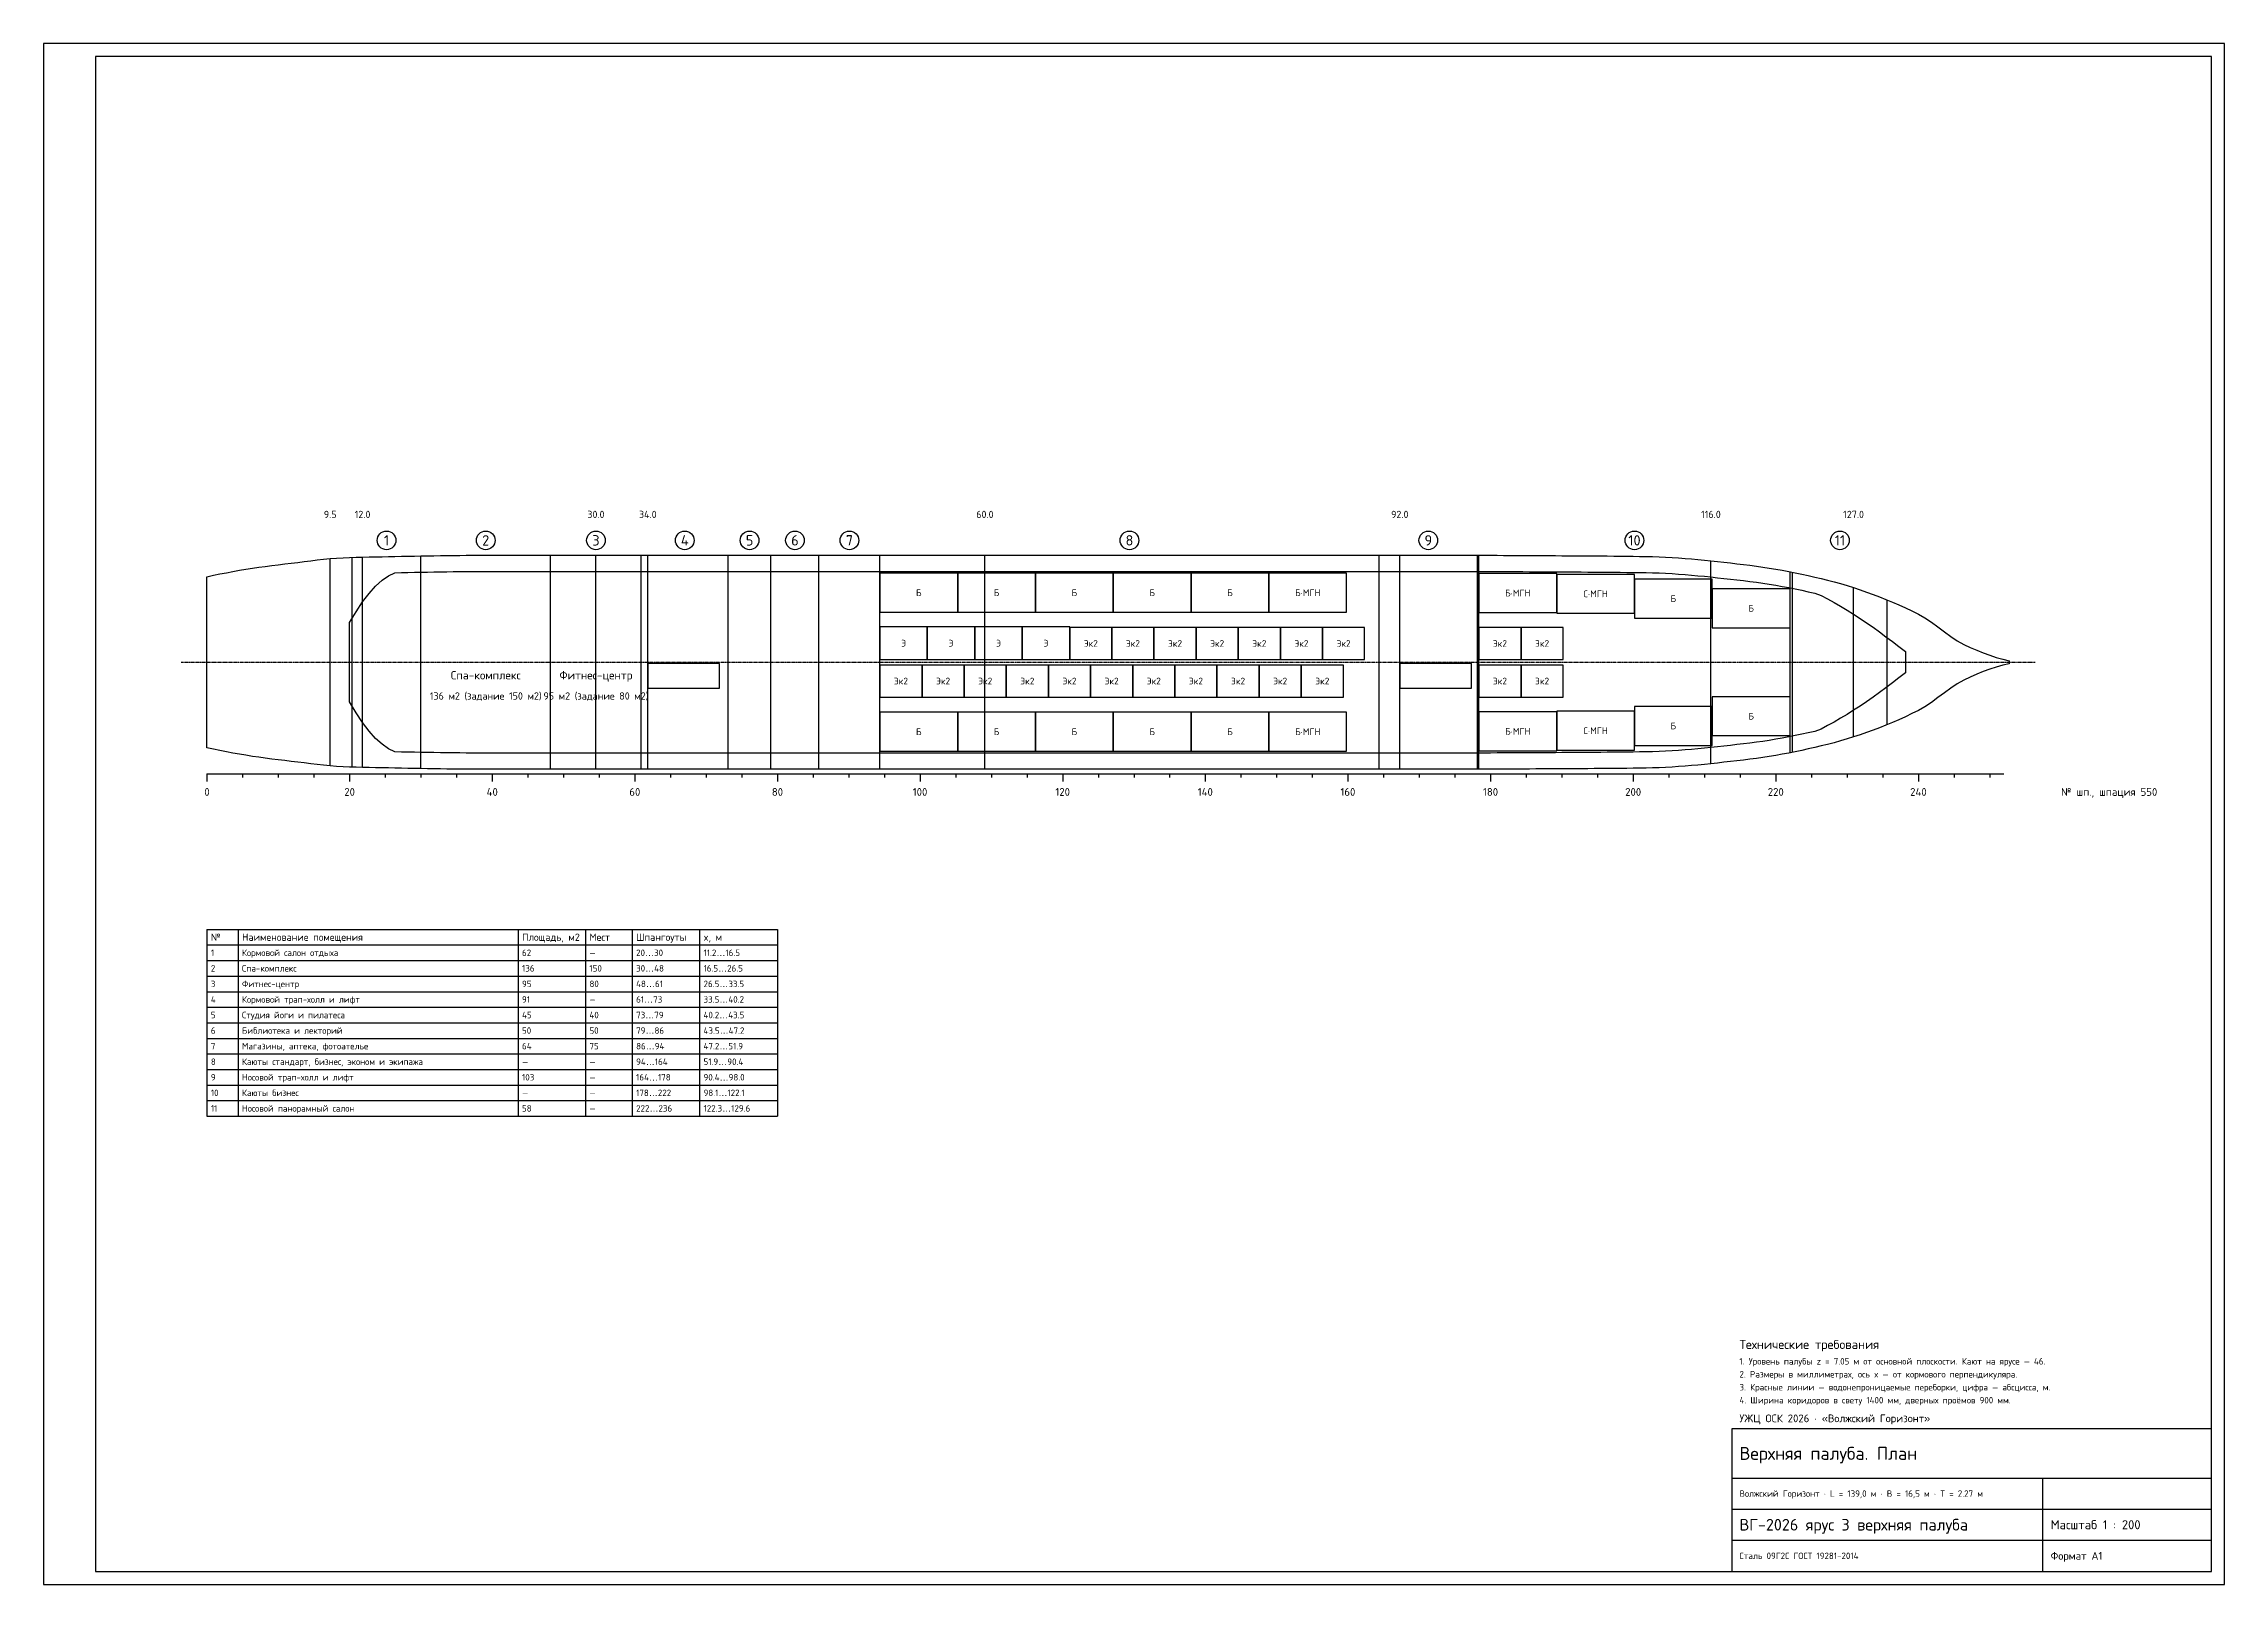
# Model space of a CAD drawing. Header units: millimetres. Extents: x -12600 to 155600, y -71100 to 47700.
import ezdxf
from ezdxf.enums import TextEntityAlignment as Align

# ---------------------------------------------------------------- set-up
doc = ezdxf.new("R2010")
doc.units = ezdxf.units.MM
doc.linetypes.add('CENTER', pattern=[5.08, 3.175, -0.635, 0.635, -0.635])
for name, color, linetype in [('00_РАМКА', 7, 'CONTINUOUS'), ('01_ОБШИВКА', 7, 'CONTINUOUS'), ('02_ПАЛУБЫ', 4, 'CONTINUOUS'), ('03_ПЕРЕБОРКИ', 1, 'CONTINUOUS'), ('06_ПОМЕЩЕНИЯ', 8, 'CONTINUOUS'), ('07_ОСИ', 2, 'CENTER'), ('08_ТЕКСТ', 7, 'CONTINUOUS'), ('09_РАЗМЕРЫ', 6, 'CONTINUOUS'), ('11_КАЮТЫ', 30, 'CONTINUOUS'), ('12_ТРАПЫ_ЛИФТЫ', 6, 'CONTINUOUS')]:
    doc.layers.add(name, color=color, linetype=linetype)
doc.styles.add('ГОСТ', font='ISOCPEUR.TTF')

msp = doc.modelspace()

# ---------------------------------------------------------------- linework, layer by layer
at = {"layer": '00_РАМКА'}
for p, q in [((0, -20600), (44000, -20600)), ((0, -20600), (0, -35000)), ((0, -21800), (44000, -21800)), ((2400, -20600), (2400, -35000)), ((24000, -20600), (24000, -35000)), ((29200, -20600), (29200, -35000)), ((32800, -20600), (32800, -35000)), ((38000, -20600), (38000, -35000)), ((44000, -20600), (44000, -35000)), ((0, -23000), (44000, -23000)), ((0, -24200), (44000, -24200)), ((0, -25400), (44000, -25400)), ((0, -26600), (44000, -26600)), ((0, -27800), (44000, -27800)), ((0, -29000), (44000, -29000)), ((0, -30200), (44000, -30200)), ((0, -31400), (44000, -31400)), ((0, -32600), (44000, -32600)), ((0, -33800), (44000, -33800)), ((0, -35000), (44000, -35000)), ((117600, -62900), (154600, -62900)), ((141600, -70100), (141600, -62900)), ((117600, -65300), (154600, -65300)), ((117600, -67700), (154600, -67700))]:
    msp.add_line(p, q, dxfattribs=at)
for points in [[(-12600, -71100), (155600, -71100), (155600, 47700), (-12600, 47700)], [(-8600, -70100), (154600, -70100), (154600, 46700), (-8600, 46700)], [(117600, -70100), (154600, -70100), (154600, -59100), (117600, -59100)]]:
    msp.add_lwpolyline(points, close=True, dxfattribs=at)
at = {"layer": '01_ОБШИВКА'}
msp.add_lwpolyline([(0, 6598), (500, 6705), (1000, 6808), (1500, 6907), (2000, 7001), (2500, 7091), (3000, 7175), (3500, 7254), (4000, 7327), (4500, 7395), (5000, 7460), (5500, 7522), (6000, 7582), (6500, 7640), (7000, 7698), (7500, 7759), (8000, 7823), (8500, 7886), (9000, 7945), (9500, 7996), (10000, 8037), (10500, 8063), (11000, 8081), (11500, 8096), (12000, 8109), (12500, 8120), (13000, 8130), (13500, 8140), (14000, 8149), (14500, 8159), (15000, 8169), (15500, 8179), (16000, 8189), (16500, 8199), (17000, 8208), (17500, 8217), (18000, 8225), (18500, 8232), (19000, 8238), (19500, 8243), (20000, 8247), (20500, 8249), (21000, 8249), (21500, 8250), (22000, 8250), (22500, 8250), (23000, 8250), (23500, 8250), (24000, 8250), (24500, 8250), (25000, 8250), (25500, 8250), (26000, 8250), (26500, 8250), (27000, 8250), (27500, 8250), (28000, 8250), (28500, 8250), (29000, 8250), (29500, 8250), (30000, 8250), (30500, 8250), (31000, 8250), (31500, 8250), (32000, 8250), (32500, 8250), (33000, 8250), (33500, 8250), (34000, 8250), (34500, 8250), (35000, 8250), (35500, 8250), (36000, 8250), (36500, 8250), (37000, 8250), (37500, 8250), (38000, 8250), (38500, 8250), (39000, 8250), (39500, 8250), (40000, 8250), (40500, 8250), (41000, 8250), (41500, 8250), (42000, 8250), (42500, 8250), (43000, 8250), (43500, 8250), (44000, 8250), (44500, 8250), (45000, 8250), (45500, 8250), (46000, 8250), (46500, 8250), (47000, 8250), (47500, 8250), (48000, 8250), (48500, 8250), (49000, 8250), (49500, 8250), (50000, 8250), (50500, 8250), (51000, 8250), (51500, 8250), (52000, 8250), (52500, 8250), (53000, 8250), (53500, 8250), (54000, 8250), (54500, 8250), (55000, 8250), (55500, 8250), (56000, 8250), (56500, 8250), (57000, 8250), (57500, 8250), (58000, 8250), (58500, 8250), (59000, 8250), (59500, 8250), (60000, 8250), (60500, 8250), (61000, 8250), (61500, 8250), (62000, 8250), (62500, 8250), (63000, 8250), (63500, 8250), (64000, 8250), (64500, 8250), (65000, 8250), (65500, 8250), (66000, 8250), (66500, 8250), (67000, 8250), (67500, 8250), (68000, 8250), (68500, 8250), (69000, 8250), (69500, 8250), (70000, 8250), (70500, 8250), (71000, 8250), (71500, 8250), (72000, 8250), (72500, 8250), (73000, 8250), (73500, 8250), (74000, 8250), (74500, 8250), (75000, 8250), (75500, 8250), (76000, 8250), (76500, 8250), (77000, 8250), (77500, 8250), (78000, 8250), (78500, 8250), (79000, 8250), (79500, 8250), (80000, 8250), (80500, 8250), (81000, 8250), (81500, 8250), (82000, 8250), (82500, 8250), (83000, 8250), (83500, 8250), (84000, 8250), (84500, 8250), (85000, 8250), (85500, 8250), (86000, 8250), (86500, 8250), (87000, 8250), (87500, 8250), (88000, 8250), (88500, 8250), (89000, 8250), (89500, 8250), (90000, 8250), (90500, 8250), (91000, 8250), (91500, 8250), (92000, 8250), (92500, 8250), (93000, 8250), (93500, 8250), (94000, 8250), (94500, 8250), (95000, 8250), (95500, 8250), (96000, 8250), (96500, 8250), (97000, 8250), (97500, 8250), (98000, 8249), (98500, 8248), (99000, 8247), (99500, 8245), (100000, 8243), (100500, 8241), (101000, 8238), (101500, 8236), (102000, 8233), (102500, 8230), (103000, 8227), (103500, 8224), (104000, 8221), (104500, 8218), (105000, 8215), (105500, 8212), (106000, 8209), (106500, 8205), (107000, 8202), (107500, 8198), (108000, 8194), (108500, 8189), (109000, 8184), (109500, 8179), (110000, 8173), (110500, 8166), (111000, 8159), (111500, 8149), (112000, 8133), (112500, 8111), (113000, 8083), (113500, 8050), (114000, 8012), (114500, 7969), (115000, 7923), (115500, 7874), (116000, 7823), (116500, 7769), (117000, 7714), (117500, 7658), (118000, 7602), (118500, 7545), (119000, 7484), (119500, 7417), (120000, 7345), (120500, 7267), (121000, 7183), (121500, 7094), (122000, 6999), (122500, 6899), (123000, 6795), (123500, 6685), (124000, 6572), (124500, 6455), (125000, 6334), (125500, 6206), (126000, 6066), (126500, 5916), (127000, 5756), (127500, 5587), (128000, 5412), (128500, 5232), (129000, 5045), (129500, 4849), (130000, 4643), (130500, 4427), (131000, 4199), (131500, 3959), (132000, 3707), (132500, 3424), (133000, 3091), (133500, 2724), (134000, 2350), (134500, 1987), (135000, 1657), (135500, 1379), (136000, 1144), (136500, 924), (137000, 721), (137500, 537), (138000, 374), (138500, 233), (139000, 117), (139000, -117), (138500, -233), (138000, -374), (137500, -537), (137000, -721), (136500, -924), (136000, -1144), (135500, -1379), (135000, -1657), (134500, -1987), (134000, -2350), (133500, -2724), (133000, -3091), (132500, -3424), (132000, -3707), (131500, -3959), (131000, -4199), (130500, -4427), (130000, -4643), (129500, -4849), (129000, -5045), (128500, -5232), (128000, -5412), (127500, -5587), (127000, -5756), (126500, -5916), (126000, -6066), (125500, -6206), (125000, -6334), (124500, -6455), (124000, -6572), (123500, -6685), (123000, -6795), (122500, -6899), (122000, -6999), (121500, -7094), (121000, -7183), (120500, -7267), (120000, -7345), (119500, -7417), (119000, -7484), (118500, -7545), (118000, -7602), (117500, -7658), (117000, -7714), (116500, -7769), (116000, -7823), (115500, -7874), (115000, -7923), (114500, -7969), (114000, -8012), (113500, -8050), (113000, -8083), (112500, -8111), (112000, -8133), (111500, -8149), (111000, -8159), (110500, -8166), (110000, -8173), (109500, -8179), (109000, -8184), (108500, -8189), (108000, -8194), (107500, -8198), (107000, -8202), (106500, -8205), (106000, -8209), (105500, -8212), (105000, -8215), (104500, -8218), (104000, -8221), (103500, -8224), (103000, -8227), (102500, -8230), (102000, -8233), (101500, -8236), (101000, -8238), (100500, -8241), (100000, -8243), (99500, -8245), (99000, -8247), (98500, -8248), (98000, -8249), (97500, -8250), (97000, -8250), (96500, -8250), (96000, -8250), (95500, -8250), (95000, -8250), (94500, -8250), (94000, -8250), (93500, -8250), (93000, -8250), (92500, -8250), (92000, -8250), (91500, -8250), (91000, -8250), (90500, -8250), (90000, -8250), (89500, -8250), (89000, -8250), (88500, -8250), (88000, -8250), (87500, -8250), (87000, -8250), (86500, -8250), (86000, -8250), (85500, -8250), (85000, -8250), (84500, -8250), (84000, -8250), (83500, -8250), (83000, -8250), (82500, -8250), (82000, -8250), (81500, -8250), (81000, -8250), (80500, -8250), (80000, -8250), (79500, -8250), (79000, -8250), (78500, -8250), (78000, -8250), (77500, -8250), (77000, -8250), (76500, -8250), (76000, -8250), (75500, -8250), (75000, -8250), (74500, -8250), (74000, -8250), (73500, -8250), (73000, -8250), (72500, -8250), (72000, -8250), (71500, -8250), (71000, -8250), (70500, -8250), (70000, -8250), (69500, -8250), (69000, -8250), (68500, -8250), (68000, -8250), (67500, -8250), (67000, -8250), (66500, -8250), (66000, -8250), (65500, -8250), (65000, -8250), (64500, -8250), (64000, -8250), (63500, -8250), (63000, -8250), (62500, -8250), (62000, -8250), (61500, -8250), (61000, -8250), (60500, -8250), (60000, -8250), (59500, -8250), (59000, -8250), (58500, -8250), (58000, -8250), (57500, -8250), (57000, -8250), (56500, -8250), (56000, -8250), (55500, -8250), (55000, -8250), (54500, -8250), (54000, -8250), (53500, -8250), (53000, -8250), (52500, -8250), (52000, -8250), (51500, -8250), (51000, -8250), (50500, -8250), (50000, -8250), (49500, -8250), (49000, -8250), (48500, -8250), (48000, -8250), (47500, -8250), (47000, -8250), (46500, -8250), (46000, -8250), (45500, -8250), (45000, -8250), (44500, -8250), (44000, -8250), (43500, -8250), (43000, -8250), (42500, -8250), (42000, -8250), (41500, -8250), (41000, -8250), (40500, -8250), (40000, -8250), (39500, -8250), (39000, -8250), (38500, -8250), (38000, -8250), (37500, -8250), (37000, -8250), (36500, -8250), (36000, -8250), (35500, -8250), (35000, -8250), (34500, -8250), (34000, -8250), (33500, -8250), (33000, -8250), (32500, -8250), (32000, -8250), (31500, -8250), (31000, -8250), (30500, -8250), (30000, -8250), (29500, -8250), (29000, -8250), (28500, -8250), (28000, -8250), (27500, -8250), (27000, -8250), (26500, -8250), (26000, -8250), (25500, -8250), (25000, -8250), (24500, -8250), (24000, -8250), (23500, -8250), (23000, -8250), (22500, -8250), (22000, -8250), (21500, -8250), (21000, -8249), (20500, -8249), (20000, -8247), (19500, -8243), (19000, -8238), (18500, -8232), (18000, -8225), (17500, -8217), (17000, -8208), (16500, -8199), (16000, -8189), (15500, -8179), (15000, -8169), (14500, -8159), (14000, -8149), (13500, -8140), (13000, -8130), (12500, -8120), (12000, -8109), (11500, -8096), (11000, -8081), (10500, -8063), (10000, -8037), (9500, -7996), (9000, -7945), (8500, -7886), (8000, -7823), (7500, -7759), (7000, -7698), (6500, -7640), (6000, -7582), (5500, -7522), (5000, -7460), (4500, -7395), (4000, -7327), (3500, -7254), (3000, -7175), (2500, -7091), (2000, -7001), (1500, -6907), (1000, -6808), (500, -6705), (0, -6598)], close=True, dxfattribs=at)
at = {"layer": '02_ПАЛУБЫ'}
msp.add_lwpolyline([(11000, 3054), (11500, 3897), (12000, 4649), (12500, 5307), (13000, 5867), (13500, 6325), (14000, 6675), (14500, 6907), (15000, 6920), (15500, 6930), (16000, 6940), (16500, 6950), (17000, 6959), (17500, 6968), (18000, 6976), (18500, 6983), (19000, 6989), (19500, 6994), (20000, 6998), (20500, 7000), (21000, 7000), (21500, 7000), (22000, 7000), (22500, 7000), (23000, 7000), (23500, 7000), (24000, 7000), (24500, 7000), (25000, 7000), (25500, 7000), (26000, 7000), (26500, 7000), (27000, 7000), (27500, 7000), (28000, 7000), (28500, 7000), (29000, 7000), (29500, 7000), (30000, 7000), (30500, 7000), (31000, 7000), (31500, 7000), (32000, 7000), (32500, 7000), (33000, 7000), (33500, 7000), (34000, 7000), (34500, 7000), (35000, 7000), (35500, 7000), (36000, 7000), (36500, 7000), (37000, 7000), (37500, 7000), (38000, 7000), (38500, 7000), (39000, 7000), (39500, 7000), (40000, 7000), (40500, 7000), (41000, 7000), (41500, 7000), (42000, 7000), (42500, 7000), (43000, 7000), (43500, 7000), (44000, 7000), (44500, 7000), (45000, 7000), (45500, 7000), (46000, 7000), (46500, 7000), (47000, 7000), (47500, 7000), (48000, 7000), (48500, 7000), (49000, 7000), (49500, 7000), (50000, 7000), (50500, 7000), (51000, 7000), (51500, 7000), (52000, 7000), (52500, 7000), (53000, 7000), (53500, 7000), (54000, 7000), (54500, 7000), (55000, 7000), (55500, 7000), (56000, 7000), (56500, 7000), (57000, 7000), (57500, 7000), (58000, 7000), (58500, 7000), (59000, 7000), (59500, 7000), (60000, 7000), (60500, 7000), (61000, 7000), (61500, 7000), (62000, 7000), (62500, 7000), (63000, 7000), (63500, 7000), (64000, 7000), (64500, 7000), (65000, 7000), (65500, 7000), (66000, 7000), (66500, 7000), (67000, 7000), (67500, 7000), (68000, 7000), (68500, 7000), (69000, 7000), (69500, 7000), (70000, 7000), (70500, 7000), (71000, 7000), (71500, 7000), (72000, 7000), (72500, 7000), (73000, 7000), (73500, 7000), (74000, 7000), (74500, 7000), (75000, 7000), (75500, 7000), (76000, 7000), (76500, 7000), (77000, 7000), (77500, 7000), (78000, 7000), (78500, 7000), (79000, 7000), (79500, 7000), (80000, 7000), (80500, 7000), (81000, 7000), (81500, 7000), (82000, 7000), (82500, 7000), (83000, 7000), (83500, 7000), (84000, 7000), (84500, 7000), (85000, 7000), (85500, 7000), (86000, 7000), (86500, 7000), (87000, 7000), (87500, 7000), (88000, 7000), (88500, 7000), (89000, 7000), (89500, 7000), (90000, 7000), (90500, 7000), (91000, 7000), (91500, 7000), (92000, 7000), (92500, 7000), (93000, 7000), (93500, 7000), (94000, 7000), (94500, 7000), (95000, 7000), (95500, 7000), (96000, 7000), (96500, 7000), (97000, 7000), (97500, 7000), (98000, 7000), (98500, 6999), (99000, 6997), (99500, 6996), (100000, 6994), (100500, 6991), (101000, 6989), (101500, 6986), (102000, 6983), (102500, 6980), (103000, 6977), (103500, 6974), (104000, 6971), (104500, 6969), (105000, 6966), (105500, 6963), (106000, 6960), (106500, 6956), (107000, 6953), (107500, 6949), (108000, 6945), (108500, 6941), (109000, 6936), (109500, 6930), (110000, 6924), (110500, 6918), (111000, 6910), (111500, 6901), (112000, 6885), (112500, 6863), (113000, 6835), (113500, 6802), (114000, 6764), (114500, 6721), (115000, 6675), (115500, 6626), (116000, 6575), (116500, 6521), (117000, 6466), (117500, 6410), (118000, 6354), (118500, 6297), (119000, 6236), (119500, 6169), (120000, 6098), (120500, 6020), (121000, 5936), (121500, 5847), (122000, 5752), (122500, 5653), (123000, 5548), (123500, 5439), (124000, 5326), (124500, 5155), (125000, 4888), (125500, 4609), (126000, 4318), (126500, 4016), (127000, 3702), (127500, 3377), (128000, 3041), (128500, 2695), (129000, 2339), (129500, 1973), (130000, 1597), (130500, 1211), (131000, 817), (131000, -817), (130500, -1211), (130000, -1597), (129500, -1973), (129000, -2339), (128500, -2695), (128000, -3041), (127500, -3377), (127000, -3702), (126500, -4016), (126000, -4318), (125500, -4609), (125000, -4888), (124500, -5155), (124000, -5326), (123500, -5439), (123000, -5548), (122500, -5653), (122000, -5752), (121500, -5847), (121000, -5936), (120500, -6020), (120000, -6098), (119500, -6169), (119000, -6236), (118500, -6297), (118000, -6354), (117500, -6410), (117000, -6466), (116500, -6521), (116000, -6575), (115500, -6626), (115000, -6675), (114500, -6721), (114000, -6764), (113500, -6802), (113000, -6835), (112500, -6863), (112000, -6885), (111500, -6901), (111000, -6910), (110500, -6918), (110000, -6924), (109500, -6930), (109000, -6936), (108500, -6941), (108000, -6945), (107500, -6949), (107000, -6953), (106500, -6956), (106000, -6960), (105500, -6963), (105000, -6966), (104500, -6969), (104000, -6971), (103500, -6974), (103000, -6977), (102500, -6980), (102000, -6983), (101500, -6986), (101000, -6989), (100500, -6991), (100000, -6994), (99500, -6996), (99000, -6997), (98500, -6999), (98000, -7000), (97500, -7000), (97000, -7000), (96500, -7000), (96000, -7000), (95500, -7000), (95000, -7000), (94500, -7000), (94000, -7000), (93500, -7000), (93000, -7000), (92500, -7000), (92000, -7000), (91500, -7000), (91000, -7000), (90500, -7000), (90000, -7000), (89500, -7000), (89000, -7000), (88500, -7000), (88000, -7000), (87500, -7000), (87000, -7000), (86500, -7000), (86000, -7000), (85500, -7000), (85000, -7000), (84500, -7000), (84000, -7000), (83500, -7000), (83000, -7000), (82500, -7000), (82000, -7000), (81500, -7000), (81000, -7000), (80500, -7000), (80000, -7000), (79500, -7000), (79000, -7000), (78500, -7000), (78000, -7000), (77500, -7000), (77000, -7000), (76500, -7000), (76000, -7000), (75500, -7000), (75000, -7000), (74500, -7000), (74000, -7000), (73500, -7000), (73000, -7000), (72500, -7000), (72000, -7000), (71500, -7000), (71000, -7000), (70500, -7000), (70000, -7000), (69500, -7000), (69000, -7000), (68500, -7000), (68000, -7000), (67500, -7000), (67000, -7000), (66500, -7000), (66000, -7000), (65500, -7000), (65000, -7000), (64500, -7000), (64000, -7000), (63500, -7000), (63000, -7000), (62500, -7000), (62000, -7000), (61500, -7000), (61000, -7000), (60500, -7000), (60000, -7000), (59500, -7000), (59000, -7000), (58500, -7000), (58000, -7000), (57500, -7000), (57000, -7000), (56500, -7000), (56000, -7000), (55500, -7000), (55000, -7000), (54500, -7000), (54000, -7000), (53500, -7000), (53000, -7000), (52500, -7000), (52000, -7000), (51500, -7000), (51000, -7000), (50500, -7000), (50000, -7000), (49500, -7000), (49000, -7000), (48500, -7000), (48000, -7000), (47500, -7000), (47000, -7000), (46500, -7000), (46000, -7000), (45500, -7000), (45000, -7000), (44500, -7000), (44000, -7000), (43500, -7000), (43000, -7000), (42500, -7000), (42000, -7000), (41500, -7000), (41000, -7000), (40500, -7000), (40000, -7000), (39500, -7000), (39000, -7000), (38500, -7000), (38000, -7000), (37500, -7000), (37000, -7000), (36500, -7000), (36000, -7000), (35500, -7000), (35000, -7000), (34500, -7000), (34000, -7000), (33500, -7000), (33000, -7000), (32500, -7000), (32000, -7000), (31500, -7000), (31000, -7000), (30500, -7000), (30000, -7000), (29500, -7000), (29000, -7000), (28500, -7000), (28000, -7000), (27500, -7000), (27000, -7000), (26500, -7000), (26000, -7000), (25500, -7000), (25000, -7000), (24500, -7000), (24000, -7000), (23500, -7000), (23000, -7000), (22500, -7000), (22000, -7000), (21500, -7000), (21000, -7000), (20500, -7000), (20000, -6998), (19500, -6994), (19000, -6989), (18500, -6983), (18000, -6976), (17500, -6968), (17000, -6959), (16500, -6950), (16000, -6940), (15500, -6930), (15000, -6920), (14500, -6907), (14000, -6675), (13500, -6325), (13000, -5867), (12500, -5307), (12000, -4649), (11500, -3897), (11000, -3054)], close=True, dxfattribs=at)
at = {"layer": '03_ПЕРЕБОРКИ'}
for p, q in [((9500, -7996), (9500, 7996)), ((12000, -8109), (12000, 8109)), ((30000, -8250), (30000, 8250)), ((34000, -8250), (34000, 8250)), ((60000, -8250), (60000, 8250)), ((92000, -8250), (92000, 8250)), ((116000, -7823), (116000, 7823)), ((127000, -5756), (127000, 5756))]:
    msp.add_line(p, q, dxfattribs=at)
at = {"layer": '06_ПОМЕЩЕНИЯ'}
for p, q in [((11200, -8087), (11200, 8087)), ((16500, -8199), (16500, 8199)), ((16500, -8199), (16500, 8199)), ((26500, -8250), (26500, 8250)), ((26500, -8250), (26500, 8250)), ((33500, -8250), (33500, 8250)), ((33500, -8250), (33500, 8250)), ((40200, -8250), (40200, 8250)), ((40200, -8250), (40200, 8250)), ((43500, -8250), (43500, 8250)), ((43500, -8250), (43500, 8250)), ((47200, -8250), (47200, 8250)), ((47200, -8250), (47200, 8250)), ((51900, -8250), (51900, 8250)), ((51900, -8250), (51900, 8250)), ((90400, -8250), (90400, 8250)), ((90400, -8250), (90400, 8250)), ((98000, -8249), (98000, 8249)), ((98100, -8249), (98100, 8249)), ((122100, -6979), (122100, 6979)), ((122300, -6940), (122300, 6940)), ((129600, -4809), (129600, 4809))]:
    msp.add_line(p, q, dxfattribs=at)
for centre in [(13850, 9400), (21500, 9400), (30000, 9400), (36850, 9400), (41850, 9400), (45350, 9400), (49550, 9400), (71150, 9400), (94200, 9400), (110100, 9400), (125950, 9400)]:
    msp.add_circle(centre, 720, dxfattribs=at)
at = {"layer": '07_ОСИ'}
msp.add_line((-2000, 0), (141000, 0), dxfattribs=at)
at = {"layer": '09_РАЗМЕРЫ'}
for p, q in [((0, -8600), (0, -9200)), ((0, -8600), (138600, -8600)), ((2750, -8600), (2750, -8880)), ((5500, -8600), (5500, -8880)), ((8250, -8600), (8250, -8880)), ((11000, -8600), (11000, -9200)), ((13750, -8600), (13750, -8880)), ((16500, -8600), (16500, -8880)), ((19250, -8600), (19250, -8880)), ((22000, -8600), (22000, -9200)), ((24750, -8600), (24750, -8880)), ((27500, -8600), (27500, -8880)), ((30250, -8600), (30250, -8880)), ((33000, -8600), (33000, -9200)), ((35750, -8600), (35750, -8880)), ((38500, -8600), (38500, -8880)), ((41250, -8600), (41250, -8880)), ((44000, -8600), (44000, -9200)), ((46750, -8600), (46750, -8880)), ((49500, -8600), (49500, -8880)), ((52250, -8600), (52250, -8880)), ((55000, -8600), (55000, -9200)), ((57750, -8600), (57750, -8880)), ((60500, -8600), (60500, -8880)), ((63250, -8600), (63250, -8880)), ((66000, -8600), (66000, -9200)), ((68750, -8600), (68750, -8880)), ((71500, -8600), (71500, -8880)), ((74250, -8600), (74250, -8880)), ((77000, -8600), (77000, -9200)), ((79750, -8600), (79750, -8880)), ((82500, -8600), (82500, -8880)), ((85250, -8600), (85250, -8880)), ((88000, -8600), (88000, -9200)), ((90750, -8600), (90750, -8880)), ((93500, -8600), (93500, -8880)), ((96250, -8600), (96250, -8880)), ((99000, -8600), (99000, -9200)), ((101750, -8600), (101750, -8880)), ((104500, -8600), (104500, -8880)), ((107250, -8600), (107250, -8880)), ((110000, -8600), (110000, -9200)), ((112750, -8600), (112750, -8880)), ((115500, -8600), (115500, -8880)), ((118250, -8600), (118250, -8880)), ((121000, -8600), (121000, -9200)), ((123750, -8600), (123750, -8880)), ((126500, -8600), (126500, -8880)), ((129250, -8600), (129250, -8880)), ((132000, -8600), (132000, -9200)), ((134750, -8600), (134750, -8880)), ((137500, -8600), (137500, -8880))]:
    msp.add_line(p, q, dxfattribs=at)
at = {"layer": '11_КАЮТЫ'}
for points in [[(51900, 3860), (57900, 3860), (57900, 6860), (51900, 6860)], [(57900, 3860), (63900, 3860), (63900, 6860), (57900, 6860)], [(63900, 3860), (69900, 3860), (69900, 6860), (63900, 6860)], [(69900, 3860), (75900, 3860), (75900, 6860), (69900, 6860)], [(75900, 3860), (81900, 3860), (81900, 6860), (75900, 6860)], [(81900, 3860), (87900, 3860), (87900, 6860), (81900, 6860)], [(98100, 3832), (104100, 3832), (104100, 6832), (98100, 6832)], [(104100, 3777), (110100, 3777), (110100, 6777), (104100, 6777)], [(110100, 3406), (116100, 3406), (116100, 6406), (110100, 6406)], [(116100, 2659), (122100, 2659), (122100, 5659), (116100, 5659)], [(51900, 220), (55560, 220), (55560, 2720), (51900, 2720)], [(55560, 220), (59220, 220), (59220, 2720), (55560, 2720)], [(59220, 220), (62880, 220), (62880, 2720), (59220, 2720)], [(62880, 220), (66540, 220), (66540, 2720), (62880, 2720)], [(66540, 220), (69790, 220), (69790, 2680), (66540, 2680)], [(69790, 220), (73040, 220), (73040, 2680), (69790, 2680)], [(73040, 220), (76290, 220), (76290, 2680), (73040, 2680)], [(76290, 220), (79540, 220), (79540, 2680), (76290, 2680)], [(79540, 220), (82790, 220), (82790, 2680), (79540, 2680)], [(82790, 220), (86040, 220), (86040, 2680), (82790, 2680)], [(86040, 220), (89290, 220), (89290, 2680), (86040, 2680)], [(98100, 220), (101350, 220), (101350, 2680), (98100, 2680)], [(101350, 220), (104600, 220), (104600, 2680), (101350, 2680)], [(51900, -2680), (55150, -2680), (55150, -220), (51900, -220)], [(55150, -2680), (58400, -2680), (58400, -220), (55150, -220)], [(58400, -2680), (61650, -2680), (61650, -220), (58400, -220)], [(61650, -2680), (64900, -2680), (64900, -220), (61650, -220)], [(64900, -2680), (68150, -2680), (68150, -220), (64900, -220)], [(68150, -2680), (71400, -2680), (71400, -220), (68150, -220)], [(71400, -2680), (74650, -2680), (74650, -220), (71400, -220)], [(74650, -2680), (77900, -2680), (77900, -220), (74650, -220)], [(77900, -2680), (81150, -2680), (81150, -220), (77900, -220)], [(81150, -2680), (84400, -2680), (84400, -220), (81150, -220)], [(84400, -2680), (87650, -2680), (87650, -220), (84400, -220)], [(98100, -2680), (101350, -2680), (101350, -220), (98100, -220)], [(101350, -2680), (104600, -2680), (104600, -220), (101350, -220)], [(116100, -5659), (122100, -5659), (122100, -2659), (116100, -2659)], [(51900, -6860), (57900, -6860), (57900, -3860), (51900, -3860)], [(57900, -6860), (63900, -6860), (63900, -3860), (57900, -3860)], [(63900, -6860), (69900, -6860), (69900, -3860), (63900, -3860)], [(69900, -6860), (75900, -6860), (75900, -3860), (69900, -3860)], [(75900, -6860), (81900, -6860), (81900, -3860), (75900, -3860)], [(81900, -6860), (87900, -6860), (87900, -3860), (81900, -3860)], [(98100, -6832), (104100, -6832), (104100, -3832), (98100, -3832)], [(104100, -6777), (110100, -6777), (110100, -3777), (104100, -3777)], [(110100, -6406), (116100, -6406), (116100, -3406), (110100, -3406)]]:
    msp.add_lwpolyline(points, close=True, dxfattribs=at)
at = {"layer": '12_ТРАПЫ_ЛИФТЫ'}
for points in [[(34000, -2000), (39520, -2000), (39520, -100), (34000, -100)], [(92000, -2000), (97520, -2000), (97520, -100), (92000, -100)]]:
    msp.add_lwpolyline(points, close=True, dxfattribs=at)

# ---------------------------------------------------------------- texts
at = {"layer": '03_ПЕРЕБОРКИ', "style": 'ГОСТ'}
for s, p in [('9.5', (9500, 11400)), ('12.0', (12000, 11400)), ('30.0', (30000, 11400)), ('34.0', (34000, 11400)), ('60.0', (60000, 11400)), ('92.0', (92000, 11400)), ('116.0', (116000, 11400)), ('127.0', (127000, 11400))]:
    msp.add_text(s, height=560, dxfattribs=at).set_placement(p, align=Align.MIDDLE_CENTER)
at = {"layer": '06_ПОМЕЩЕНИЯ', "style": 'ГОСТ'}
for s, height, p in [('1', 800, (13850, 9400)), ('2', 800, (21500, 9400)), ('3', 800, (30000, 9400)), ('4', 800, (36850, 9400)), ('5', 800, (41850, 9400)), ('6', 800, (45350, 9400)), ('7', 800, (49550, 9400)), ('8', 800, (71150, 9400)), ('9', 800, (94200, 9400)), ('10', 800, (110100, 9400)), ('11', 800, (125950, 9400)), ('Спа-комплекс', 640, (21500, -1000)), ('Фитнес-центр', 640, (30000, -1000)), ('136 м2 (задание 150 м2)', 560, (21500, -2600)), ('95 м2 (задание 80 м2)', 560, (30000, -2600))]:
    msp.add_text(s, height=height, dxfattribs=at).set_placement(p, align=Align.MIDDLE_CENTER)
at = {"layer": '08_ТЕКСТ', "style": 'ГОСТ'}
for s, height, p in [('№', 560, (300, -21200)), ('Наименование помещения', 560, (2700, -21200)), ('Площадь, м2', 560, (24300, -21200)), ('Мест', 560, (29500, -21200)), ('Шпангоуты', 560, (33100, -21200)), ('x, м', 560, (38300, -21200)), ('1', 500, (300, -22400)), ('2', 500, (300, -23600)), ('Спа-комплекс', 500, (2700, -23600)), ('Кормовой салон отдыха', 500, (2700, -22400)), ('136', 500, (24300, -23600)), ('62', 500, (24300, -22400)), ('150', 500, (29500, -23600)), ('—', 500, (29500, -22400)), ('20…30', 500, (33100, -22400)), ('30…48', 500, (33100, -23600)), ('11.2…16.5', 500, (38300, -22400)), ('16.5…26.5', 500, (38300, -23600)), ('3', 500, (300, -24800)), ('Фитнес-центр', 500, (2700, -24800)), ('95', 500, (24300, -24800)), ('80', 500, (29500, -24800)), ('48…61', 500, (33100, -24800)), ('26.5…33.5', 500, (38300, -24800)), ('4', 500, (300, -26000)), ('Кормовой трап-холл и лифт', 500, (2700, -26000)), ('91', 500, (24300, -26000)), ('—', 500, (29500, -26000)), ('61…73', 500, (33100, -26000)), ('33.5…40.2', 500, (38300, -26000)), ('5', 500, (300, -27200)), ('6', 500, (300, -28400)), ('Студия йоги и пилатеса', 500, (2700, -27200)), ('Библиотека и лекторий', 500, (2700, -28400)), ('45', 500, (24300, -27200)), ('50', 500, (24300, -28400)), ('40', 500, (29500, -27200)), ('50', 500, (29500, -28400)), ('73…79', 500, (33100, -27200)), ('79…86', 500, (33100, -28400)), ('40.2…43.5', 500, (38300, -27200)), ('43.5…47.2', 500, (38300, -28400)), ('7', 500, (300, -29600)), ('Магазины, аптека, фотоателье', 500, (2700, -29600)), ('64', 500, (24300, -29600)), ('75', 500, (29500, -29600)), ('86…94', 500, (33100, -29600)), ('47.2…51.9', 500, (38300, -29600)), ('9', 500, (300, -32000)), ('8', 500, (300, -30800)), ('Каюты стандарт, бизнес, эконом и экипажа', 500, (2700, -30800)), ('Носовой трап-холл и лифт', 500, (2700, -32000)), ('103', 500, (24300, -32000)), ('—', 500, (24300, -30800)), ('—', 500, (29500, -30800)), ('164…178', 500, (33100, -32000)), ('94…164', 500, (33100, -30800)), ('51.9…90.4', 500, (38300, -30800)), ('90.4…98.0', 500, (38300, -32000)), ('10', 500, (300, -33200)), ('Каюты бизнес', 500, (2700, -33200)), ('—', 500, (24300, -33200)), ('—', 500, (29500, -32000)), ('—', 500, (29500, -33200)), ('178…222', 500, (33100, -33200)), ('98.1…122.1', 500, (38300, -33200)), ('11', 500, (300, -34400)), ('Носовой панорамный салон', 500, (2700, -34400)), ('58', 500, (24300, -34400)), ('—', 500, (29500, -34400)), ('222…236', 500, (33100, -34400)), ('122.3…129.6', 500, (38300, -34400)), ('1. Уровень палубы z = 7.05 м от основной плоскости. Кают на ярусе — 46.', 500, (118200, -53900)), ('Технические требования', 700, (118200, -52600)), ('2. Размеры в миллиметрах, ось x — от кормового перпендикуляра.', 500, (118200, -54900)), ('3. Красные линии — водонепроницаемые переборки, цифра — абсцисса, м.', 500, (118200, -55900)), ('4. Ширина коридоров в свету 1400 мм, дверных проёмов 900 мм.', 500, (118200, -56900)), ('УЖЦ ОСК 2026 · «Волжский Горизонт»', 600, (118200, -58300)), ('Верхняя палуба. План', 1000, (118200, -61000)), ('Волжский Горизонт · L = 139,0 м · B = 16,5 м · T = 2.27 м', 500, (118200, -64100)), ('ВГ-2026 ярус 3 верхняя палуба', 900, (118200, -66500)), ('Масштаб 1 : 200', 700, (142200, -66500)), ('Сталь 09Г2С ГОСТ 19281-2014', 500, (118200, -68900)), ('Формат A1', 600, (142200, -68900))]:
    msp.add_text(s, height=height, dxfattribs=at).set_placement(p, align=Align.MIDDLE_LEFT)
at = {"layer": '09_РАЗМЕРЫ', "style": 'ГОСТ'}
for s, p in [('0', (0, -10000)), ('20', (11000, -10000)), ('40', (22000, -10000)), ('60', (33000, -10000)), ('80', (44000, -10000)), ('100', (55000, -10000)), ('120', (66000, -10000)), ('140', (77000, -10000)), ('160', (88000, -10000)), ('180', (99000, -10000)), ('200', (110000, -10000)), ('220', (121000, -10000)), ('240', (132000, -10000))]:
    msp.add_text(s, height=600, dxfattribs=at).set_placement(p, align=Align.MIDDLE_CENTER)
msp.add_text('№ шп., шпация 550', height=600, dxfattribs=at).set_placement((143000, -10000), align=Align.MIDDLE_LEFT)
at = {"layer": '11_КАЮТЫ', "style": 'ГОСТ'}
for s, p in [('Б', (54900, 5360)), ('Б', (60900, 5360)), ('Б', (66900, 5360)), ('Б', (72900, 5360)), ('Б', (78900, 5360)), ('Б·МГН', (84900, 5360)), ('Б·МГН', (101100, 5332)), ('С·МГН', (107100, 5277)), ('Б', (113100, 4906)), ('Б', (119100, 4159)), ('Э', (53730, 1470)), ('Э', (57390, 1470)), ('Э', (61050, 1470)), ('Э', (64710, 1470)), ('Эк2', (68165, 1450)), ('Эк2', (71415, 1450)), ('Эк2', (74665, 1450)), ('Эк2', (77915, 1450)), ('Эк2', (81165, 1450)), ('Эк2', (84415, 1450)), ('Эк2', (87665, 1450)), ('Эк2', (99725, 1450)), ('Эк2', (102975, 1450)), ('Эк2', (53525, -1450)), ('Эк2', (56775, -1450)), ('Эк2', (60025, -1450)), ('Эк2', (63275, -1450)), ('Эк2', (66525, -1450)), ('Эк2', (69775, -1450)), ('Эк2', (73025, -1450)), ('Эк2', (76275, -1450)), ('Эк2', (79525, -1450)), ('Эк2', (82775, -1450)), ('Эк2', (86025, -1450)), ('Эк2', (99725, -1450)), ('Эк2', (102975, -1450)), ('С·МГН', (107100, -5277)), ('Б', (113100, -4906)), ('Б', (119100, -4159)), ('Б', (54900, -5360)), ('Б', (60900, -5360)), ('Б', (66900, -5360)), ('Б', (72900, -5360)), ('Б', (78900, -5360)), ('Б·МГН', (84900, -5360)), ('Б·МГН', (101100, -5332))]:
    msp.add_text(s, height=520, dxfattribs=at).set_placement(p, align=Align.MIDDLE_CENTER)

doc.saveas('drawing.dxf')
